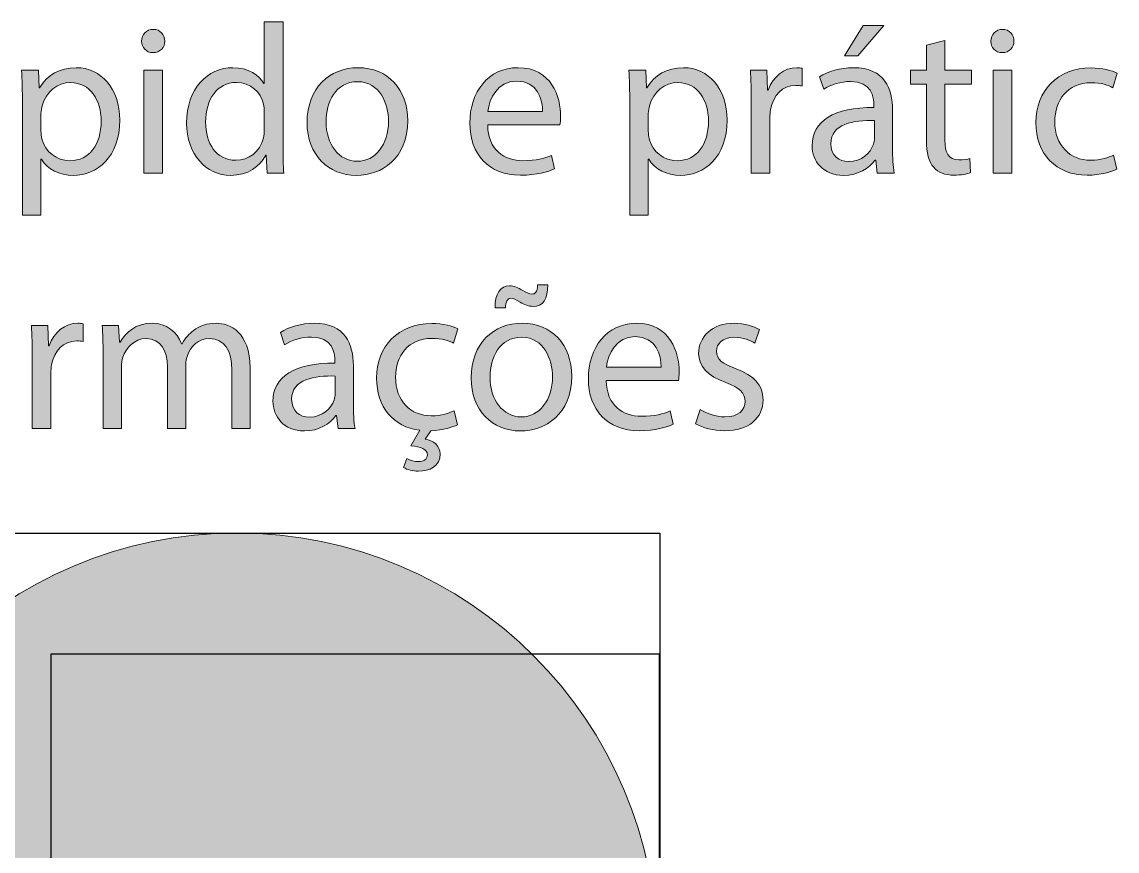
# Model space of a CAD drawing. Header units: inches. Extents: x -507 to 1392, y -754 to 68.
# Drawn here: x 1088.7 to 1140.2, y -79.3 to -40.3 of the extents above; entities that cross this region are included whole.
import ezdxf

# ---------------------------------------------------------------- set-up
doc = ezdxf.new("R2010")
doc.units = ezdxf.units.IN
doc.header["$MEASUREMENT"] = 0
doc.layers.add('back', color=7, linetype='Continuous')
picture_1 = doc.add_image_def('image35.png', size_in_pixel=(119, 138))
picture_2 = doc.add_image_def('image36.png', size_in_pixel=(165, 165))

# ---------------------------------------------------------------- blocks, each defined once
blk = doc.blocks.new('block 101')
at = {"layer": 'back', "true_color": 0x326699}
h = blk.add_hatch(color=165, dxfattribs=at)
h.dxf.hatch_style = 2
edge = h.paths.add_edge_path()
edge.add_spline(control_points=[(1118.547, -84.05), (1118.547, -73.154), (1109.714, -64.321), (1098.817, -64.321), (1087.921, -64.321), (1079.088, -73.154), (1079.088, -84.05), (1079.088, -94.946), (1087.921, -103.78), (1098.817, -103.78), (1109.714, -103.78), (1118.547, -94.946), (1118.547, -84.05)], knot_values=[0, 0, 0, 0, 1, 1, 1, 2, 2, 2, 3, 3, 3, 4, 4, 4, 4], degree=3, periodic=1)
at = {"layer": 'back', "lineweight": 0}
blk.add_open_spline([(1118.547, -84.05), (1118.547, -73.154), (1109.714, -64.321), (1098.817, -64.321), (1087.921, -64.321), (1079.088, -73.154), (1079.088, -84.05), (1079.088, -94.946), (1087.921, -103.78), (1098.817, -103.78), (1109.714, -103.78), (1118.547, -94.946), (1118.547, -84.05)], degree=3, knots=[0, 0, 0, 0, 1, 1, 1, 2, 2, 2, 3, 3, 3, 4, 4, 4, 4], dxfattribs=at)
blk = doc.blocks.new('block 100')
at = {"layer": 'back'}
blk.add_blockref('block 101', (0, 0), dxfattribs=at)
blk = doc.blocks.new('block 102')
at = {"layer": 'back'}
image = blk.add_image(picture_2, insert=(1079.088, -103.921), size_in_units=(39.6, 39.6), dxfattribs=at)
blk = doc.blocks.new('block 99')
at = {"layer": 'back'}
for name in ['block 100', 'block 102']:
    blk.add_blockref(name, (0, 0), dxfattribs=at)
image = blk.add_image(picture_1, insert=(1090.093, -103.117), size_in_units=(28.56, 33.12), dxfattribs=at)
blk = doc.blocks.new('block 98')
at = {"layer": 'back'}
blk.add_blockref('block 99', (0, 0), dxfattribs=at)
blk = doc.blocks.new('block 161')
at = {"layer": 'back', "true_color": 0x231f20}
h = blk.add_hatch(color=250, dxfattribs=at)
h.dxf.hatch_style = 2
edge = h.paths.add_edge_path()
edge.add_spline(control_points=[(1100.979, -40.321), (1100.979, -40.321), (1100.979, -46.167), (1100.979, -46.167), (1100.979, -46.598), (1100.988, -47.087), (1101.02, -47.417), (1101.02, -47.417), (1100.23, -47.417), (1100.23, -47.417), (1100.23, -47.417), (1100.189, -46.578), (1100.189, -46.578), (1100.189, -46.578), (1100.17, -46.578), (1100.17, -46.578), (1099.9, -47.117), (1099.311, -47.527), (1098.52, -47.527), (1097.352, -47.527), (1096.451, -46.538), (1096.451, -45.068), (1096.441, -43.459), (1097.441, -42.47), (1098.621, -42.47), (1099.359, -42.47), (1099.859, -42.819), (1100.08, -43.209), (1100.08, -43.209), (1100.1, -43.209), (1100.1, -43.209), (1100.1, -43.209), (1100.1, -40.321), (1100.1, -40.321), (1100.1, -40.321), (1100.979, -40.321), (1100.979, -40.321)], knot_values=[0, 0, 0, 0, 1, 1, 1, 2, 2, 2, 3, 3, 3, 4, 4, 4, 5, 5, 5, 6, 6, 6, 7, 7, 7, 8, 8, 8, 9, 9, 9, 10, 10, 10, 11, 11, 11, 12, 12, 12, 12], degree=3, periodic=1)
edge = h.paths.add_edge_path()
edge.add_spline(control_points=[(1100.1, -44.548), (1100.1, -44.438), (1100.09, -44.289), (1100.061, -44.179), (1099.93, -43.619), (1099.449, -43.159), (1098.791, -43.159), (1097.881, -43.159), (1097.342, -43.959), (1097.342, -45.028), (1097.342, -46.008), (1097.82, -46.817), (1098.77, -46.817), (1099.359, -46.817), (1099.9, -46.428), (1100.061, -45.768), (1100.09, -45.648), (1100.1, -45.528), (1100.1, -45.388), (1100.1, -45.388), (1100.1, -44.548), (1100.1, -44.548)], knot_values=[0, 0, 0, 0, 1, 1, 1, 2, 2, 2, 3, 3, 3, 4, 4, 4, 5, 5, 5, 6, 6, 6, 7, 7, 7, 7], degree=3, periodic=1)
h = blk.add_hatch(color=250, dxfattribs=at)
h.dxf.hatch_style = 2
edge = h.paths.add_edge_path()
edge.add_spline(control_points=[(1128.896, -47.417), (1128.896, -47.417), (1128.826, -46.807), (1128.826, -46.807), (1128.826, -46.807), (1128.797, -46.807), (1128.797, -46.807), (1128.525, -47.187), (1128.006, -47.527), (1127.316, -47.527), (1126.338, -47.527), (1125.838, -46.837), (1125.838, -46.138), (1125.838, -44.968), (1126.877, -44.329), (1128.746, -44.339), (1128.746, -44.339), (1128.746, -44.239), (1128.746, -44.239), (1128.746, -43.839), (1128.637, -43.119), (1127.646, -43.119), (1127.197, -43.119), (1126.727, -43.259), (1126.387, -43.479), (1126.387, -43.479), (1126.188, -42.899), (1126.188, -42.899), (1126.588, -42.64), (1127.166, -42.47), (1127.777, -42.47), (1129.256, -42.47), (1129.615, -43.479), (1129.615, -44.449), (1129.615, -44.449), (1129.615, -46.258), (1129.615, -46.258), (1129.615, -46.677), (1129.635, -47.087), (1129.695, -47.417), (1129.695, -47.417), (1128.896, -47.417), (1128.896, -47.417)], knot_values=[0, 0, 0, 0, 1, 1, 1, 2, 2, 2, 3, 3, 3, 4, 4, 4, 5, 5, 5, 6, 6, 6, 7, 7, 7, 8, 8, 8, 9, 9, 9, 10, 10, 10, 11, 11, 11, 12, 12, 12, 13, 13, 13, 14, 14, 14, 14], degree=3, periodic=1)
edge = h.paths.add_edge_path()
edge.add_spline(control_points=[(1128.766, -44.948), (1127.807, -44.928), (1126.717, -45.098), (1126.717, -46.038), (1126.717, -46.607), (1127.098, -46.877), (1127.547, -46.877), (1128.176, -46.877), (1128.576, -46.478), (1128.717, -46.068), (1128.746, -45.978), (1128.766, -45.878), (1128.766, -45.788), (1128.766, -45.788), (1128.766, -44.948), (1128.766, -44.948)], knot_values=[0, 0, 0, 0, 1, 1, 1, 2, 2, 2, 3, 3, 3, 4, 4, 4, 5, 5, 5, 5], degree=3, periodic=1)
h.paths.add_polyline_path([(1129.205, -40.491), (1127.986, -41.92), (1127.357, -41.92), (1128.236, -40.491)])
h = blk.add_hatch(color=250, dxfattribs=at)
h.dxf.hatch_style = 2
edge = h.paths.add_edge_path()
edge.add_spline(control_points=[(1095.424, -41.22), (1095.434, -41.52), (1095.213, -41.76), (1094.863, -41.76), (1094.555, -41.76), (1094.334, -41.52), (1094.334, -41.22), (1094.334, -40.911), (1094.564, -40.671), (1094.883, -40.671), (1095.213, -40.671), (1095.424, -40.911), (1095.424, -41.22)], knot_values=[0, 0, 0, 0, 1, 1, 1, 2, 2, 2, 3, 3, 3, 4, 4, 4, 4], degree=3, periodic=1)
h.paths.add_polyline_path([(1094.443, -47.417), (1094.443, -42.58), (1095.324, -42.58), (1095.324, -47.417)])
h = blk.add_hatch(color=250, dxfattribs=at)
h.dxf.hatch_style = 2
edge = h.paths.add_edge_path()
edge.add_spline(control_points=[(1135.322, -41.22), (1135.332, -41.52), (1135.113, -41.76), (1134.764, -41.76), (1134.453, -41.76), (1134.234, -41.52), (1134.234, -41.22), (1134.234, -40.911), (1134.463, -40.671), (1134.783, -40.671), (1135.113, -40.671), (1135.322, -40.911), (1135.322, -41.22)], knot_values=[0, 0, 0, 0, 1, 1, 1, 2, 2, 2, 3, 3, 3, 4, 4, 4, 4], degree=3, periodic=1)
h.paths.add_polyline_path([(1134.344, -47.417), (1134.344, -42.58), (1135.223, -42.58), (1135.223, -47.417)])
h = blk.add_hatch(color=250, dxfattribs=at)
h.dxf.hatch_style = 2
edge = h.paths.add_edge_path()
edge.add_spline(control_points=[(1132.074, -41.19), (1132.074, -41.19), (1132.074, -42.58), (1132.074, -42.58), (1132.074, -42.58), (1133.334, -42.58), (1133.334, -42.58), (1133.334, -42.58), (1133.334, -43.25), (1133.334, -43.25), (1133.334, -43.25), (1132.074, -43.25), (1132.074, -43.25), (1132.074, -43.25), (1132.074, -45.858), (1132.074, -45.858), (1132.074, -46.458), (1132.244, -46.797), (1132.734, -46.797), (1132.965, -46.797), (1133.135, -46.768), (1133.244, -46.737), (1133.244, -46.737), (1133.283, -47.397), (1133.283, -47.397), (1133.113, -47.467), (1132.844, -47.517), (1132.504, -47.517), (1132.094, -47.517), (1131.766, -47.387), (1131.555, -47.147), (1131.305, -46.887), (1131.215, -46.458), (1131.215, -45.888), (1131.215, -45.888), (1131.215, -43.25), (1131.215, -43.25), (1131.215, -43.25), (1130.465, -43.25), (1130.465, -43.25), (1130.465, -43.25), (1130.465, -42.58), (1130.465, -42.58), (1130.465, -42.58), (1131.215, -42.58), (1131.215, -42.58), (1131.215, -42.58), (1131.215, -41.42), (1131.215, -41.42), (1131.215, -41.42), (1132.074, -41.19), (1132.074, -41.19)], knot_values=[0, 0, 0, 0, 1, 1, 1, 2, 2, 2, 3, 3, 3, 4, 4, 4, 5, 5, 5, 6, 6, 6, 7, 7, 7, 8, 8, 8, 9, 9, 9, 10, 10, 10, 11, 11, 11, 12, 12, 12, 13, 13, 13, 14, 14, 14, 15, 15, 15, 16, 16, 16, 17, 17, 17, 17], degree=3, periodic=1)
h = blk.add_hatch(color=250, dxfattribs=at)
h.dxf.hatch_style = 2
edge = h.paths.add_edge_path()
edge.add_spline(control_points=[(1088.736, -44.159), (1088.736, -43.539), (1088.717, -43.04), (1088.695, -42.58), (1088.695, -42.58), (1089.486, -42.58), (1089.486, -42.58), (1089.486, -42.58), (1089.525, -43.409), (1089.525, -43.409), (1089.525, -43.409), (1089.545, -43.409), (1089.545, -43.409), (1089.906, -42.819), (1090.475, -42.47), (1091.264, -42.47), (1092.434, -42.47), (1093.312, -43.459), (1093.312, -44.928), (1093.312, -46.667), (1092.254, -47.527), (1091.115, -47.527), (1090.475, -47.527), (1089.916, -47.247), (1089.625, -46.768), (1089.625, -46.768), (1089.605, -46.768), (1089.605, -46.768), (1089.605, -46.768), (1089.605, -49.396), (1089.605, -49.396), (1089.605, -49.396), (1088.736, -49.396), (1088.736, -49.396), (1088.736, -49.396), (1088.736, -44.159), (1088.736, -44.159)], knot_values=[0, 0, 0, 0, 1, 1, 1, 2, 2, 2, 3, 3, 3, 4, 4, 4, 5, 5, 5, 6, 6, 6, 7, 7, 7, 8, 8, 8, 9, 9, 9, 10, 10, 10, 11, 11, 11, 12, 12, 12, 12], degree=3, periodic=1)
edge = h.paths.add_edge_path()
edge.add_spline(control_points=[(1089.605, -45.448), (1089.605, -45.578), (1089.625, -45.698), (1089.645, -45.808), (1089.805, -46.417), (1090.336, -46.837), (1090.965, -46.837), (1091.895, -46.837), (1092.434, -46.078), (1092.434, -44.968), (1092.434, -43.999), (1091.924, -43.169), (1090.994, -43.169), (1090.395, -43.169), (1089.836, -43.599), (1089.666, -44.259), (1089.635, -44.369), (1089.605, -44.499), (1089.605, -44.619), (1089.605, -44.619), (1089.605, -45.448), (1089.605, -45.448)], knot_values=[0, 0, 0, 0, 1, 1, 1, 2, 2, 2, 3, 3, 3, 4, 4, 4, 5, 5, 5, 6, 6, 6, 7, 7, 7, 7], degree=3, periodic=1)
h = blk.add_hatch(color=250, dxfattribs=at)
h.dxf.hatch_style = 2
edge = h.paths.add_edge_path()
edge.add_spline(control_points=[(1106.838, -44.958), (1106.838, -46.748), (1105.598, -47.527), (1104.428, -47.527), (1103.119, -47.527), (1102.109, -46.567), (1102.109, -45.038), (1102.109, -43.419), (1103.17, -42.47), (1104.508, -42.47), (1105.898, -42.47), (1106.838, -43.479), (1106.838, -44.958)], knot_values=[0, 0, 0, 0, 1, 1, 1, 2, 2, 2, 3, 3, 3, 4, 4, 4, 4], degree=3, periodic=1)
edge = h.paths.add_edge_path()
edge.add_spline(control_points=[(1103, -45.008), (1103, -46.068), (1103.609, -46.867), (1104.469, -46.867), (1105.309, -46.867), (1105.938, -46.078), (1105.938, -44.988), (1105.938, -44.169), (1105.527, -43.129), (1104.488, -43.129), (1103.449, -43.129), (1103, -44.089), (1103, -45.008)], knot_values=[0, 0, 0, 0, 1, 1, 1, 2, 2, 2, 3, 3, 3, 4, 4, 4, 4], degree=3, periodic=1)
h = blk.add_hatch(color=250, dxfattribs=at)
h.dxf.hatch_style = 2
edge = h.paths.add_edge_path()
edge.add_spline(control_points=[(1110.596, -45.158), (1110.615, -46.348), (1111.375, -46.837), (1112.254, -46.837), (1112.883, -46.837), (1113.264, -46.728), (1113.594, -46.587), (1113.594, -46.587), (1113.742, -47.217), (1113.742, -47.217), (1113.434, -47.357), (1112.904, -47.517), (1112.135, -47.517), (1110.645, -47.517), (1109.756, -46.538), (1109.756, -45.078), (1109.756, -43.619), (1110.615, -42.47), (1112.023, -42.47), (1113.604, -42.47), (1114.023, -43.859), (1114.023, -44.749), (1114.023, -44.928), (1114.004, -45.068), (1113.992, -45.158), (1113.992, -45.158), (1110.596, -45.158), (1110.596, -45.158)], knot_values=[0, 0, 0, 0, 1, 1, 1, 2, 2, 2, 3, 3, 3, 4, 4, 4, 5, 5, 5, 6, 6, 6, 7, 7, 7, 8, 8, 8, 9, 9, 9, 9], degree=3, periodic=1)
edge = h.paths.add_edge_path()
edge.add_spline(control_points=[(1113.174, -44.529), (1113.184, -43.969), (1112.943, -43.1), (1111.953, -43.1), (1111.064, -43.1), (1110.674, -43.919), (1110.605, -44.529), (1110.605, -44.529), (1113.174, -44.529), (1113.174, -44.529)], knot_values=[0, 0, 0, 0, 1, 1, 1, 2, 2, 2, 3, 3, 3, 3], degree=3, periodic=1)
h = blk.add_hatch(color=250, dxfattribs=at)
h.dxf.hatch_style = 2
edge = h.paths.add_edge_path()
edge.add_spline(control_points=[(1117.271, -44.159), (1117.271, -43.539), (1117.252, -43.04), (1117.23, -42.58), (1117.23, -42.58), (1118.021, -42.58), (1118.021, -42.58), (1118.021, -42.58), (1118.061, -43.409), (1118.061, -43.409), (1118.061, -43.409), (1118.08, -43.409), (1118.08, -43.409), (1118.441, -42.819), (1119.01, -42.47), (1119.799, -42.47), (1120.969, -42.47), (1121.848, -43.459), (1121.848, -44.928), (1121.848, -46.667), (1120.789, -47.527), (1119.65, -47.527), (1119.01, -47.527), (1118.451, -47.247), (1118.16, -46.768), (1118.16, -46.768), (1118.141, -46.768), (1118.141, -46.768), (1118.141, -46.768), (1118.141, -49.396), (1118.141, -49.396), (1118.141, -49.396), (1117.271, -49.396), (1117.271, -49.396), (1117.271, -49.396), (1117.271, -44.159), (1117.271, -44.159)], knot_values=[0, 0, 0, 0, 1, 1, 1, 2, 2, 2, 3, 3, 3, 4, 4, 4, 5, 5, 5, 6, 6, 6, 7, 7, 7, 8, 8, 8, 9, 9, 9, 10, 10, 10, 11, 11, 11, 12, 12, 12, 12], degree=3, periodic=1)
edge = h.paths.add_edge_path()
edge.add_spline(control_points=[(1118.141, -45.448), (1118.141, -45.578), (1118.16, -45.698), (1118.18, -45.808), (1118.34, -46.417), (1118.871, -46.837), (1119.5, -46.837), (1120.43, -46.837), (1120.969, -46.078), (1120.969, -44.968), (1120.969, -43.999), (1120.459, -43.169), (1119.529, -43.169), (1118.93, -43.169), (1118.371, -43.599), (1118.201, -44.259), (1118.17, -44.369), (1118.141, -44.499), (1118.141, -44.619), (1118.141, -44.619), (1118.141, -45.448), (1118.141, -45.448)], knot_values=[0, 0, 0, 0, 1, 1, 1, 2, 2, 2, 3, 3, 3, 4, 4, 4, 5, 5, 5, 6, 6, 6, 7, 7, 7, 7], degree=3, periodic=1)
h = blk.add_hatch(color=250, dxfattribs=at)
h.dxf.hatch_style = 2
edge = h.paths.add_edge_path()
edge.add_spline(control_points=[(1122.979, -44.089), (1122.979, -43.519), (1122.969, -43.029), (1122.939, -42.58), (1122.939, -42.58), (1123.709, -42.58), (1123.709, -42.58), (1123.709, -42.58), (1123.738, -43.529), (1123.738, -43.529), (1123.738, -43.529), (1123.779, -43.529), (1123.779, -43.529), (1123.998, -42.879), (1124.527, -42.47), (1125.117, -42.47), (1125.219, -42.47), (1125.287, -42.479), (1125.367, -42.5), (1125.367, -42.5), (1125.367, -43.329), (1125.367, -43.329), (1125.277, -43.309), (1125.188, -43.299), (1125.068, -43.299), (1124.449, -43.299), (1124.008, -43.769), (1123.889, -44.429), (1123.869, -44.548), (1123.85, -44.688), (1123.85, -44.838), (1123.85, -44.838), (1123.85, -47.417), (1123.85, -47.417), (1123.85, -47.417), (1122.979, -47.417), (1122.979, -47.417), (1122.979, -47.417), (1122.979, -44.089), (1122.979, -44.089)], knot_values=[0, 0, 0, 0, 1, 1, 1, 2, 2, 2, 3, 3, 3, 4, 4, 4, 5, 5, 5, 6, 6, 6, 7, 7, 7, 8, 8, 8, 9, 9, 9, 10, 10, 10, 11, 11, 11, 12, 12, 12, 13, 13, 13, 13], degree=3, periodic=1)
h = blk.add_hatch(color=250, dxfattribs=at)
h.dxf.hatch_style = 2
edge = h.paths.add_edge_path()
edge.add_spline(control_points=[(1140.148, -47.237), (1139.92, -47.357), (1139.41, -47.517), (1138.76, -47.517), (1137.301, -47.517), (1136.352, -46.527), (1136.352, -45.048), (1136.352, -43.559), (1137.371, -42.479), (1138.949, -42.479), (1139.469, -42.479), (1139.93, -42.61), (1140.168, -42.729), (1140.168, -42.729), (1139.969, -43.409), (1139.969, -43.409), (1139.76, -43.289), (1139.43, -43.179), (1138.949, -43.179), (1137.84, -43.179), (1137.24, -43.999), (1137.24, -45.008), (1137.24, -46.128), (1137.961, -46.817), (1138.92, -46.817), (1139.42, -46.817), (1139.75, -46.688), (1139.998, -46.578), (1139.998, -46.578), (1140.148, -47.237), (1140.148, -47.237)], knot_values=[0, 0, 0, 0, 1, 1, 1, 2, 2, 2, 3, 3, 3, 4, 4, 4, 5, 5, 5, 6, 6, 6, 7, 7, 7, 8, 8, 8, 9, 9, 9, 10, 10, 10, 10], degree=3, periodic=1)
h = blk.add_hatch(color=250, dxfattribs=at)
h.dxf.hatch_style = 2
edge = h.paths.add_edge_path()
edge.add_spline(control_points=[(1114.543, -56.958), (1114.543, -58.748), (1113.305, -59.527), (1112.135, -59.527), (1110.826, -59.527), (1109.816, -58.567), (1109.816, -57.038), (1109.816, -55.419), (1110.875, -54.47), (1112.215, -54.47), (1113.604, -54.47), (1114.543, -55.479), (1114.543, -56.958)], knot_values=[0, 0, 0, 0, 1, 1, 1, 2, 2, 2, 3, 3, 3, 4, 4, 4, 4], degree=3, periodic=1)
edge = h.paths.add_edge_path()
edge.add_spline(control_points=[(1110.705, -57.008), (1110.705, -58.068), (1111.314, -58.867), (1112.174, -58.867), (1113.014, -58.867), (1113.645, -58.078), (1113.645, -56.988), (1113.645, -56.169), (1113.234, -55.129), (1112.195, -55.129), (1111.154, -55.129), (1110.705, -56.089), (1110.705, -57.008)], knot_values=[0, 0, 0, 0, 1, 1, 1, 2, 2, 2, 3, 3, 3, 4, 4, 4, 4], degree=3, periodic=1)
edge = h.paths.add_edge_path()
edge.add_spline(control_points=[(1110.945, -53.75), (1110.926, -53.101), (1111.195, -52.71), (1111.625, -52.71), (1111.844, -52.71), (1112.014, -52.801), (1112.244, -52.931), (1112.404, -53.021), (1112.545, -53.101), (1112.664, -53.101), (1112.824, -53.101), (1112.924, -53.011), (1112.943, -52.671), (1112.943, -52.671), (1113.414, -52.671), (1113.414, -52.671), (1113.424, -53.34), (1113.193, -53.68), (1112.725, -53.68), (1112.514, -53.68), (1112.324, -53.59), (1112.115, -53.48), (1111.914, -53.36), (1111.805, -53.3), (1111.686, -53.3), (1111.525, -53.3), (1111.445, -53.47), (1111.426, -53.75), (1111.426, -53.75), (1110.945, -53.75), (1110.945, -53.75)], knot_values=[0, 0, 0, 0, 1, 1, 1, 2, 2, 2, 3, 3, 3, 4, 4, 4, 5, 5, 5, 6, 6, 6, 7, 7, 7, 8, 8, 8, 9, 9, 9, 10, 10, 10, 10], degree=3, periodic=1)
h = blk.add_hatch(color=250, dxfattribs=at)
h.dxf.hatch_style = 2
edge = h.paths.add_edge_path()
edge.add_spline(control_points=[(1089.195, -56.089), (1089.195, -55.519), (1089.186, -55.029), (1089.156, -54.58), (1089.156, -54.58), (1089.926, -54.58), (1089.926, -54.58), (1089.926, -54.58), (1089.955, -55.529), (1089.955, -55.529), (1089.955, -55.529), (1089.996, -55.529), (1089.996, -55.529), (1090.215, -54.879), (1090.744, -54.47), (1091.334, -54.47), (1091.436, -54.47), (1091.504, -54.479), (1091.584, -54.5), (1091.584, -54.5), (1091.584, -55.329), (1091.584, -55.329), (1091.494, -55.309), (1091.404, -55.299), (1091.285, -55.299), (1090.666, -55.299), (1090.225, -55.769), (1090.105, -56.429), (1090.086, -56.548), (1090.066, -56.688), (1090.066, -56.838), (1090.066, -56.838), (1090.066, -59.417), (1090.066, -59.417), (1090.066, -59.417), (1089.195, -59.417), (1089.195, -59.417), (1089.195, -59.417), (1089.195, -56.089), (1089.195, -56.089)], knot_values=[0, 0, 0, 0, 1, 1, 1, 2, 2, 2, 3, 3, 3, 4, 4, 4, 5, 5, 5, 6, 6, 6, 7, 7, 7, 8, 8, 8, 9, 9, 9, 10, 10, 10, 11, 11, 11, 12, 12, 12, 13, 13, 13, 13], degree=3, periodic=1)
h = blk.add_hatch(color=250, dxfattribs=at)
h.dxf.hatch_style = 2
edge = h.paths.add_edge_path()
edge.add_spline(control_points=[(1092.525, -55.889), (1092.525, -55.389), (1092.516, -54.979), (1092.486, -54.58), (1092.486, -54.58), (1093.256, -54.58), (1093.256, -54.58), (1093.256, -54.58), (1093.295, -55.359), (1093.295, -55.359), (1093.295, -55.359), (1093.326, -55.359), (1093.326, -55.359), (1093.596, -54.899), (1094.045, -54.47), (1094.844, -54.47), (1095.504, -54.47), (1096.004, -54.87), (1096.215, -55.439), (1096.215, -55.439), (1096.234, -55.439), (1096.234, -55.439), (1096.385, -55.169), (1096.574, -54.959), (1096.773, -54.81), (1097.064, -54.59), (1097.383, -54.47), (1097.844, -54.47), (1098.482, -54.47), (1099.432, -54.89), (1099.432, -56.568), (1099.432, -56.568), (1099.432, -59.417), (1099.432, -59.417), (1099.432, -59.417), (1098.572, -59.417), (1098.572, -59.417), (1098.572, -59.417), (1098.572, -56.679), (1098.572, -56.679), (1098.572, -55.749), (1098.232, -55.189), (1097.523, -55.189), (1097.023, -55.189), (1096.633, -55.559), (1096.484, -55.989), (1096.443, -56.109), (1096.414, -56.269), (1096.414, -56.429), (1096.414, -56.429), (1096.414, -59.417), (1096.414, -59.417), (1096.414, -59.417), (1095.555, -59.417), (1095.555, -59.417), (1095.555, -59.417), (1095.555, -56.519), (1095.555, -56.519), (1095.555, -55.749), (1095.215, -55.189), (1094.545, -55.189), (1093.996, -55.189), (1093.596, -55.629), (1093.455, -56.069), (1093.406, -56.199), (1093.385, -56.349), (1093.385, -56.499), (1093.385, -56.499), (1093.385, -59.417), (1093.385, -59.417), (1093.385, -59.417), (1092.525, -59.417), (1092.525, -59.417), (1092.525, -59.417), (1092.525, -55.889), (1092.525, -55.889)], knot_values=[0, 0, 0, 0, 1, 1, 1, 2, 2, 2, 3, 3, 3, 4, 4, 4, 5, 5, 5, 6, 6, 6, 7, 7, 7, 8, 8, 8, 9, 9, 9, 10, 10, 10, 11, 11, 11, 12, 12, 12, 13, 13, 13, 14, 14, 14, 15, 15, 15, 16, 16, 16, 17, 17, 17, 18, 18, 18, 19, 19, 19, 20, 20, 20, 21, 21, 21, 22, 22, 22, 23, 23, 23, 24, 24, 24, 25, 25, 25, 25], degree=3, periodic=1)
h = blk.add_hatch(color=250, dxfattribs=at)
h.dxf.hatch_style = 2
edge = h.paths.add_edge_path()
edge.add_spline(control_points=[(1103.564, -59.417), (1103.564, -59.417), (1103.494, -58.807), (1103.494, -58.807), (1103.494, -58.807), (1103.465, -58.807), (1103.465, -58.807), (1103.193, -59.187), (1102.674, -59.527), (1101.984, -59.527), (1101.006, -59.527), (1100.506, -58.837), (1100.506, -58.138), (1100.506, -56.968), (1101.545, -56.329), (1103.414, -56.339), (1103.414, -56.339), (1103.414, -56.239), (1103.414, -56.239), (1103.414, -55.839), (1103.305, -55.119), (1102.314, -55.119), (1101.865, -55.119), (1101.395, -55.259), (1101.055, -55.479), (1101.055, -55.479), (1100.855, -54.899), (1100.855, -54.899), (1101.256, -54.64), (1101.834, -54.47), (1102.445, -54.47), (1103.924, -54.47), (1104.283, -55.479), (1104.283, -56.449), (1104.283, -56.449), (1104.283, -58.258), (1104.283, -58.258), (1104.283, -58.677), (1104.303, -59.087), (1104.363, -59.417), (1104.363, -59.417), (1103.564, -59.417), (1103.564, -59.417)], knot_values=[0, 0, 0, 0, 1, 1, 1, 2, 2, 2, 3, 3, 3, 4, 4, 4, 5, 5, 5, 6, 6, 6, 7, 7, 7, 8, 8, 8, 9, 9, 9, 10, 10, 10, 11, 11, 11, 12, 12, 12, 13, 13, 13, 14, 14, 14, 14], degree=3, periodic=1)
edge = h.paths.add_edge_path()
edge.add_spline(control_points=[(1103.434, -56.948), (1102.475, -56.928), (1101.385, -57.098), (1101.385, -58.038), (1101.385, -58.607), (1101.766, -58.877), (1102.215, -58.877), (1102.844, -58.877), (1103.244, -58.478), (1103.385, -58.068), (1103.414, -57.978), (1103.434, -57.878), (1103.434, -57.788), (1103.434, -57.788), (1103.434, -56.948), (1103.434, -56.948)], knot_values=[0, 0, 0, 0, 1, 1, 1, 2, 2, 2, 3, 3, 3, 4, 4, 4, 5, 5, 5, 5], degree=3, periodic=1)
h = blk.add_hatch(color=250, dxfattribs=at)
h.dxf.hatch_style = 2
edge = h.paths.add_edge_path()
edge.add_spline(control_points=[(1109.174, -59.237), (1108.963, -59.347), (1108.504, -59.497), (1107.924, -59.517), (1107.924, -59.517), (1107.664, -59.917), (1107.664, -59.917), (1108.033, -59.967), (1108.363, -60.227), (1108.363, -60.606), (1108.363, -61.196), (1107.875, -61.416), (1107.324, -61.416), (1107.074, -61.416), (1106.814, -61.346), (1106.645, -61.246), (1106.645, -61.246), (1106.795, -60.816), (1106.795, -60.816), (1106.955, -60.916), (1107.154, -60.966), (1107.334, -60.966), (1107.555, -60.966), (1107.764, -60.886), (1107.764, -60.646), (1107.754, -60.386), (1107.455, -60.267), (1106.984, -60.227), (1106.984, -60.227), (1107.404, -59.497), (1107.404, -59.497), (1106.164, -59.337), (1105.375, -58.397), (1105.375, -57.048), (1105.375, -55.559), (1106.395, -54.479), (1107.975, -54.479), (1108.494, -54.479), (1108.953, -54.61), (1109.193, -54.729), (1109.193, -54.729), (1108.994, -55.409), (1108.994, -55.409), (1108.783, -55.289), (1108.453, -55.179), (1107.975, -55.179), (1106.865, -55.179), (1106.266, -55.999), (1106.266, -57.008), (1106.266, -58.128), (1106.984, -58.817), (1107.943, -58.817), (1108.443, -58.817), (1108.773, -58.688), (1109.023, -58.578), (1109.023, -58.578), (1109.174, -59.237), (1109.174, -59.237)], knot_values=[0, 0, 0, 0, 1, 1, 1, 2, 2, 2, 3, 3, 3, 4, 4, 4, 5, 5, 5, 6, 6, 6, 7, 7, 7, 8, 8, 8, 9, 9, 9, 10, 10, 10, 11, 11, 11, 12, 12, 12, 13, 13, 13, 14, 14, 14, 15, 15, 15, 16, 16, 16, 17, 17, 17, 18, 18, 18, 19, 19, 19, 19], degree=3, periodic=1)
h = blk.add_hatch(color=250, dxfattribs=at)
h.dxf.hatch_style = 2
edge = h.paths.add_edge_path()
edge.add_spline(control_points=[(1116.166, -57.158), (1116.186, -58.348), (1116.945, -58.837), (1117.824, -58.837), (1118.453, -58.837), (1118.834, -58.728), (1119.164, -58.587), (1119.164, -58.587), (1119.312, -59.217), (1119.312, -59.217), (1119.004, -59.357), (1118.475, -59.517), (1117.705, -59.517), (1116.215, -59.517), (1115.326, -58.538), (1115.326, -57.078), (1115.326, -55.619), (1116.186, -54.47), (1117.594, -54.47), (1119.174, -54.47), (1119.594, -55.859), (1119.594, -56.749), (1119.594, -56.928), (1119.574, -57.068), (1119.562, -57.158), (1119.562, -57.158), (1116.166, -57.158), (1116.166, -57.158)], knot_values=[0, 0, 0, 0, 1, 1, 1, 2, 2, 2, 3, 3, 3, 4, 4, 4, 5, 5, 5, 6, 6, 6, 7, 7, 7, 8, 8, 8, 9, 9, 9, 9], degree=3, periodic=1)
edge = h.paths.add_edge_path()
edge.add_spline(control_points=[(1118.744, -56.529), (1118.754, -55.969), (1118.514, -55.1), (1117.523, -55.1), (1116.635, -55.1), (1116.244, -55.919), (1116.176, -56.529), (1116.176, -56.529), (1118.744, -56.529), (1118.744, -56.529)], knot_values=[0, 0, 0, 0, 1, 1, 1, 2, 2, 2, 3, 3, 3, 3], degree=3, periodic=1)
h = blk.add_hatch(color=250, dxfattribs=at)
h.dxf.hatch_style = 2
edge = h.paths.add_edge_path()
edge.add_spline(control_points=[(1120.586, -58.518), (1120.846, -58.688), (1121.305, -58.867), (1121.744, -58.867), (1122.385, -58.867), (1122.686, -58.547), (1122.686, -58.147), (1122.686, -57.728), (1122.436, -57.498), (1121.785, -57.258), (1120.916, -56.948), (1120.506, -56.469), (1120.506, -55.889), (1120.506, -55.109), (1121.135, -54.47), (1122.176, -54.47), (1122.664, -54.47), (1123.094, -54.61), (1123.363, -54.77), (1123.363, -54.77), (1123.145, -55.409), (1123.145, -55.409), (1122.955, -55.289), (1122.605, -55.129), (1122.154, -55.129), (1121.635, -55.129), (1121.346, -55.429), (1121.346, -55.789), (1121.346, -56.189), (1121.635, -56.369), (1122.266, -56.608), (1123.104, -56.928), (1123.533, -57.348), (1123.533, -58.068), (1123.533, -58.917), (1122.875, -59.517), (1121.725, -59.517), (1121.195, -59.517), (1120.705, -59.387), (1120.365, -59.187), (1120.365, -59.187), (1120.586, -58.518), (1120.586, -58.518)], knot_values=[0, 0, 0, 0, 1, 1, 1, 2, 2, 2, 3, 3, 3, 4, 4, 4, 5, 5, 5, 6, 6, 6, 7, 7, 7, 8, 8, 8, 9, 9, 9, 10, 10, 10, 11, 11, 11, 12, 12, 12, 13, 13, 13, 14, 14, 14, 14], degree=3, periodic=1)
at = {"layer": 'back', "lineweight": 0}
for points in [[(1129.205, -40.491), (1127.986, -41.92), (1127.357, -41.92), (1128.236, -40.491), (1129.205, -40.491)], [(1094.443, -47.417), (1094.443, -42.58), (1095.324, -42.58), (1095.324, -47.417), (1094.443, -47.417)], [(1134.344, -47.417), (1134.344, -42.58), (1135.223, -42.58), (1135.223, -47.417), (1134.344, -47.417)]]:
    blk.add_lwpolyline(points, dxfattribs=at)
for points, knots in [([(1100.979, -40.321), (1100.979, -40.321), (1100.979, -46.167), (1100.979, -46.167), (1100.979, -46.598), (1100.988, -47.087), (1101.02, -47.417), (1101.02, -47.417), (1100.23, -47.417), (1100.23, -47.417), (1100.23, -47.417), (1100.189, -46.578), (1100.189, -46.578), (1100.189, -46.578), (1100.17, -46.578), (1100.17, -46.578), (1099.9, -47.117), (1099.311, -47.527), (1098.52, -47.527), (1097.352, -47.527), (1096.451, -46.538), (1096.451, -45.068), (1096.441, -43.459), (1097.441, -42.47), (1098.621, -42.47), (1099.359, -42.47), (1099.859, -42.819), (1100.08, -43.209), (1100.08, -43.209), (1100.1, -43.209), (1100.1, -43.209), (1100.1, -43.209), (1100.1, -40.321), (1100.1, -40.321), (1100.1, -40.321), (1100.979, -40.321), (1100.979, -40.321)], [0, 0, 0, 0, 1, 1, 1, 2, 2, 2, 3, 3, 3, 4, 4, 4, 5, 5, 5, 6, 6, 6, 7, 7, 7, 8, 8, 8, 9, 9, 9, 10, 10, 10, 11, 11, 11, 12, 12, 12, 12]), ([(1095.424, -41.22), (1095.434, -41.52), (1095.213, -41.76), (1094.863, -41.76), (1094.555, -41.76), (1094.334, -41.52), (1094.334, -41.22), (1094.334, -40.911), (1094.564, -40.671), (1094.883, -40.671), (1095.213, -40.671), (1095.424, -40.911), (1095.424, -41.22)], [0, 0, 0, 0, 1, 1, 1, 2, 2, 2, 3, 3, 3, 4, 4, 4, 4]), ([(1135.322, -41.22), (1135.332, -41.52), (1135.113, -41.76), (1134.764, -41.76), (1134.453, -41.76), (1134.234, -41.52), (1134.234, -41.22), (1134.234, -40.911), (1134.463, -40.671), (1134.783, -40.671), (1135.113, -40.671), (1135.322, -40.911), (1135.322, -41.22)], [0, 0, 0, 0, 1, 1, 1, 2, 2, 2, 3, 3, 3, 4, 4, 4, 4]), ([(1132.074, -41.19), (1132.074, -41.19), (1132.074, -42.58), (1132.074, -42.58), (1132.074, -42.58), (1133.334, -42.58), (1133.334, -42.58), (1133.334, -42.58), (1133.334, -43.25), (1133.334, -43.25), (1133.334, -43.25), (1132.074, -43.25), (1132.074, -43.25), (1132.074, -43.25), (1132.074, -45.858), (1132.074, -45.858), (1132.074, -46.458), (1132.244, -46.797), (1132.734, -46.797), (1132.965, -46.797), (1133.135, -46.768), (1133.244, -46.737), (1133.244, -46.737), (1133.283, -47.397), (1133.283, -47.397), (1133.113, -47.467), (1132.844, -47.517), (1132.504, -47.517), (1132.094, -47.517), (1131.766, -47.387), (1131.555, -47.147), (1131.305, -46.887), (1131.215, -46.458), (1131.215, -45.888), (1131.215, -45.888), (1131.215, -43.25), (1131.215, -43.25), (1131.215, -43.25), (1130.465, -43.25), (1130.465, -43.25), (1130.465, -43.25), (1130.465, -42.58), (1130.465, -42.58), (1130.465, -42.58), (1131.215, -42.58), (1131.215, -42.58), (1131.215, -42.58), (1131.215, -41.42), (1131.215, -41.42), (1131.215, -41.42), (1132.074, -41.19), (1132.074, -41.19)], [0, 0, 0, 0, 1, 1, 1, 2, 2, 2, 3, 3, 3, 4, 4, 4, 5, 5, 5, 6, 6, 6, 7, 7, 7, 8, 8, 8, 9, 9, 9, 10, 10, 10, 11, 11, 11, 12, 12, 12, 13, 13, 13, 14, 14, 14, 15, 15, 15, 16, 16, 16, 17, 17, 17, 17]), ([(1088.736, -44.159), (1088.736, -43.539), (1088.717, -43.04), (1088.695, -42.58), (1088.695, -42.58), (1089.486, -42.58), (1089.486, -42.58), (1089.486, -42.58), (1089.525, -43.409), (1089.525, -43.409), (1089.525, -43.409), (1089.545, -43.409), (1089.545, -43.409), (1089.906, -42.819), (1090.475, -42.47), (1091.264, -42.47), (1092.434, -42.47), (1093.312, -43.459), (1093.312, -44.928), (1093.312, -46.667), (1092.254, -47.527), (1091.115, -47.527), (1090.475, -47.527), (1089.916, -47.247), (1089.625, -46.768), (1089.625, -46.768), (1089.605, -46.768), (1089.605, -46.768), (1089.605, -46.768), (1089.605, -49.396), (1089.605, -49.396), (1089.605, -49.396), (1088.736, -49.396), (1088.736, -49.396), (1088.736, -49.396), (1088.736, -44.159), (1088.736, -44.159)], [0, 0, 0, 0, 1, 1, 1, 2, 2, 2, 3, 3, 3, 4, 4, 4, 5, 5, 5, 6, 6, 6, 7, 7, 7, 8, 8, 8, 9, 9, 9, 10, 10, 10, 11, 11, 11, 12, 12, 12, 12]), ([(1106.838, -44.958), (1106.838, -46.748), (1105.598, -47.527), (1104.428, -47.527), (1103.119, -47.527), (1102.109, -46.567), (1102.109, -45.038), (1102.109, -43.419), (1103.17, -42.47), (1104.508, -42.47), (1105.898, -42.47), (1106.838, -43.479), (1106.838, -44.958)], [0, 0, 0, 0, 1, 1, 1, 2, 2, 2, 3, 3, 3, 4, 4, 4, 4]), ([(1110.596, -45.158), (1110.615, -46.348), (1111.375, -46.837), (1112.254, -46.837), (1112.883, -46.837), (1113.264, -46.728), (1113.594, -46.587), (1113.594, -46.587), (1113.742, -47.217), (1113.742, -47.217), (1113.434, -47.357), (1112.904, -47.517), (1112.135, -47.517), (1110.645, -47.517), (1109.756, -46.538), (1109.756, -45.078), (1109.756, -43.619), (1110.615, -42.47), (1112.023, -42.47), (1113.604, -42.47), (1114.023, -43.859), (1114.023, -44.749), (1114.023, -44.928), (1114.004, -45.068), (1113.992, -45.158), (1113.992, -45.158), (1110.596, -45.158), (1110.596, -45.158)], [0, 0, 0, 0, 1, 1, 1, 2, 2, 2, 3, 3, 3, 4, 4, 4, 5, 5, 5, 6, 6, 6, 7, 7, 7, 8, 8, 8, 9, 9, 9, 9]), ([(1117.271, -44.159), (1117.271, -43.539), (1117.252, -43.04), (1117.23, -42.58), (1117.23, -42.58), (1118.021, -42.58), (1118.021, -42.58), (1118.021, -42.58), (1118.061, -43.409), (1118.061, -43.409), (1118.061, -43.409), (1118.08, -43.409), (1118.08, -43.409), (1118.441, -42.819), (1119.01, -42.47), (1119.799, -42.47), (1120.969, -42.47), (1121.848, -43.459), (1121.848, -44.928), (1121.848, -46.667), (1120.789, -47.527), (1119.65, -47.527), (1119.01, -47.527), (1118.451, -47.247), (1118.16, -46.768), (1118.16, -46.768), (1118.141, -46.768), (1118.141, -46.768), (1118.141, -46.768), (1118.141, -49.396), (1118.141, -49.396), (1118.141, -49.396), (1117.271, -49.396), (1117.271, -49.396), (1117.271, -49.396), (1117.271, -44.159), (1117.271, -44.159)], [0, 0, 0, 0, 1, 1, 1, 2, 2, 2, 3, 3, 3, 4, 4, 4, 5, 5, 5, 6, 6, 6, 7, 7, 7, 8, 8, 8, 9, 9, 9, 10, 10, 10, 11, 11, 11, 12, 12, 12, 12]), ([(1122.979, -44.089), (1122.979, -43.519), (1122.969, -43.029), (1122.939, -42.58), (1122.939, -42.58), (1123.709, -42.58), (1123.709, -42.58), (1123.709, -42.58), (1123.738, -43.529), (1123.738, -43.529), (1123.738, -43.529), (1123.779, -43.529), (1123.779, -43.529), (1123.998, -42.879), (1124.527, -42.47), (1125.117, -42.47), (1125.219, -42.47), (1125.287, -42.479), (1125.367, -42.5), (1125.367, -42.5), (1125.367, -43.329), (1125.367, -43.329), (1125.277, -43.309), (1125.188, -43.299), (1125.068, -43.299), (1124.449, -43.299), (1124.008, -43.769), (1123.889, -44.429), (1123.869, -44.548), (1123.85, -44.688), (1123.85, -44.838), (1123.85, -44.838), (1123.85, -47.417), (1123.85, -47.417), (1123.85, -47.417), (1122.979, -47.417), (1122.979, -47.417), (1122.979, -47.417), (1122.979, -44.089), (1122.979, -44.089)], [0, 0, 0, 0, 1, 1, 1, 2, 2, 2, 3, 3, 3, 4, 4, 4, 5, 5, 5, 6, 6, 6, 7, 7, 7, 8, 8, 8, 9, 9, 9, 10, 10, 10, 11, 11, 11, 12, 12, 12, 13, 13, 13, 13]), ([(1128.896, -47.417), (1128.896, -47.417), (1128.826, -46.807), (1128.826, -46.807), (1128.826, -46.807), (1128.797, -46.807), (1128.797, -46.807), (1128.525, -47.187), (1128.006, -47.527), (1127.316, -47.527), (1126.338, -47.527), (1125.838, -46.837), (1125.838, -46.138), (1125.838, -44.968), (1126.877, -44.329), (1128.746, -44.339), (1128.746, -44.339), (1128.746, -44.239), (1128.746, -44.239), (1128.746, -43.839), (1128.637, -43.119), (1127.646, -43.119), (1127.197, -43.119), (1126.727, -43.259), (1126.387, -43.479), (1126.387, -43.479), (1126.188, -42.899), (1126.188, -42.899), (1126.588, -42.64), (1127.166, -42.47), (1127.777, -42.47), (1129.256, -42.47), (1129.615, -43.479), (1129.615, -44.449), (1129.615, -44.449), (1129.615, -46.258), (1129.615, -46.258), (1129.615, -46.677), (1129.635, -47.087), (1129.695, -47.417), (1129.695, -47.417), (1128.896, -47.417), (1128.896, -47.417)], [0, 0, 0, 0, 1, 1, 1, 2, 2, 2, 3, 3, 3, 4, 4, 4, 5, 5, 5, 6, 6, 6, 7, 7, 7, 8, 8, 8, 9, 9, 9, 10, 10, 10, 11, 11, 11, 12, 12, 12, 13, 13, 13, 14, 14, 14, 14]), ([(1140.148, -47.237), (1139.92, -47.357), (1139.41, -47.517), (1138.76, -47.517), (1137.301, -47.517), (1136.352, -46.527), (1136.352, -45.048), (1136.352, -43.559), (1137.371, -42.479), (1138.949, -42.479), (1139.469, -42.479), (1139.93, -42.61), (1140.168, -42.729), (1140.168, -42.729), (1139.969, -43.409), (1139.969, -43.409), (1139.76, -43.289), (1139.43, -43.179), (1138.949, -43.179), (1137.84, -43.179), (1137.24, -43.999), (1137.24, -45.008), (1137.24, -46.128), (1137.961, -46.817), (1138.92, -46.817), (1139.42, -46.817), (1139.75, -46.688), (1139.998, -46.578), (1139.998, -46.578), (1140.148, -47.237), (1140.148, -47.237)], [0, 0, 0, 0, 1, 1, 1, 2, 2, 2, 3, 3, 3, 4, 4, 4, 5, 5, 5, 6, 6, 6, 7, 7, 7, 8, 8, 8, 9, 9, 9, 10, 10, 10, 10]), ([(1089.605, -45.448), (1089.605, -45.578), (1089.625, -45.698), (1089.645, -45.808), (1089.805, -46.417), (1090.336, -46.837), (1090.965, -46.837), (1091.895, -46.837), (1092.434, -46.078), (1092.434, -44.968), (1092.434, -43.999), (1091.924, -43.169), (1090.994, -43.169), (1090.395, -43.169), (1089.836, -43.599), (1089.666, -44.259), (1089.635, -44.369), (1089.605, -44.499), (1089.605, -44.619), (1089.605, -44.619), (1089.605, -45.448), (1089.605, -45.448)], [0, 0, 0, 0, 1, 1, 1, 2, 2, 2, 3, 3, 3, 4, 4, 4, 5, 5, 5, 6, 6, 6, 7, 7, 7, 7]), ([(1100.1, -44.548), (1100.1, -44.438), (1100.09, -44.289), (1100.061, -44.179), (1099.93, -43.619), (1099.449, -43.159), (1098.791, -43.159), (1097.881, -43.159), (1097.342, -43.959), (1097.342, -45.028), (1097.342, -46.008), (1097.82, -46.817), (1098.77, -46.817), (1099.359, -46.817), (1099.9, -46.428), (1100.061, -45.768), (1100.09, -45.648), (1100.1, -45.528), (1100.1, -45.388), (1100.1, -45.388), (1100.1, -44.548), (1100.1, -44.548)], [0, 0, 0, 0, 1, 1, 1, 2, 2, 2, 3, 3, 3, 4, 4, 4, 5, 5, 5, 6, 6, 6, 7, 7, 7, 7]), ([(1103, -45.008), (1103, -46.068), (1103.609, -46.867), (1104.469, -46.867), (1105.309, -46.867), (1105.938, -46.078), (1105.938, -44.988), (1105.938, -44.169), (1105.527, -43.129), (1104.488, -43.129), (1103.449, -43.129), (1103, -44.089), (1103, -45.008)], [0, 0, 0, 0, 1, 1, 1, 2, 2, 2, 3, 3, 3, 4, 4, 4, 4]), ([(1113.174, -44.529), (1113.184, -43.969), (1112.943, -43.1), (1111.953, -43.1), (1111.064, -43.1), (1110.674, -43.919), (1110.605, -44.529), (1110.605, -44.529), (1113.174, -44.529), (1113.174, -44.529)], [0, 0, 0, 0, 1, 1, 1, 2, 2, 2, 3, 3, 3, 3]), ([(1118.141, -45.448), (1118.141, -45.578), (1118.16, -45.698), (1118.18, -45.808), (1118.34, -46.417), (1118.871, -46.837), (1119.5, -46.837), (1120.43, -46.837), (1120.969, -46.078), (1120.969, -44.968), (1120.969, -43.999), (1120.459, -43.169), (1119.529, -43.169), (1118.93, -43.169), (1118.371, -43.599), (1118.201, -44.259), (1118.17, -44.369), (1118.141, -44.499), (1118.141, -44.619), (1118.141, -44.619), (1118.141, -45.448), (1118.141, -45.448)], [0, 0, 0, 0, 1, 1, 1, 2, 2, 2, 3, 3, 3, 4, 4, 4, 5, 5, 5, 6, 6, 6, 7, 7, 7, 7]), ([(1128.766, -44.948), (1127.807, -44.928), (1126.717, -45.098), (1126.717, -46.038), (1126.717, -46.607), (1127.098, -46.877), (1127.547, -46.877), (1128.176, -46.877), (1128.576, -46.478), (1128.717, -46.068), (1128.746, -45.978), (1128.766, -45.878), (1128.766, -45.788), (1128.766, -45.788), (1128.766, -44.948), (1128.766, -44.948)], [0, 0, 0, 0, 1, 1, 1, 2, 2, 2, 3, 3, 3, 4, 4, 4, 5, 5, 5, 5]), ([(1110.945, -53.75), (1110.926, -53.101), (1111.195, -52.71), (1111.625, -52.71), (1111.844, -52.71), (1112.014, -52.801), (1112.244, -52.931), (1112.404, -53.021), (1112.545, -53.101), (1112.664, -53.101), (1112.824, -53.101), (1112.924, -53.011), (1112.943, -52.671), (1112.943, -52.671), (1113.414, -52.671), (1113.414, -52.671), (1113.424, -53.34), (1113.193, -53.68), (1112.725, -53.68), (1112.514, -53.68), (1112.324, -53.59), (1112.115, -53.48), (1111.914, -53.36), (1111.805, -53.3), (1111.686, -53.3), (1111.525, -53.3), (1111.445, -53.47), (1111.426, -53.75), (1111.426, -53.75), (1110.945, -53.75), (1110.945, -53.75)], [0, 0, 0, 0, 1, 1, 1, 2, 2, 2, 3, 3, 3, 4, 4, 4, 5, 5, 5, 6, 6, 6, 7, 7, 7, 8, 8, 8, 9, 9, 9, 10, 10, 10, 10]), ([(1089.195, -56.089), (1089.195, -55.519), (1089.186, -55.029), (1089.156, -54.58), (1089.156, -54.58), (1089.926, -54.58), (1089.926, -54.58), (1089.926, -54.58), (1089.955, -55.529), (1089.955, -55.529), (1089.955, -55.529), (1089.996, -55.529), (1089.996, -55.529), (1090.215, -54.879), (1090.744, -54.47), (1091.334, -54.47), (1091.436, -54.47), (1091.504, -54.479), (1091.584, -54.5), (1091.584, -54.5), (1091.584, -55.329), (1091.584, -55.329), (1091.494, -55.309), (1091.404, -55.299), (1091.285, -55.299), (1090.666, -55.299), (1090.225, -55.769), (1090.105, -56.429), (1090.086, -56.548), (1090.066, -56.688), (1090.066, -56.838), (1090.066, -56.838), (1090.066, -59.417), (1090.066, -59.417), (1090.066, -59.417), (1089.195, -59.417), (1089.195, -59.417), (1089.195, -59.417), (1089.195, -56.089), (1089.195, -56.089)], [0, 0, 0, 0, 1, 1, 1, 2, 2, 2, 3, 3, 3, 4, 4, 4, 5, 5, 5, 6, 6, 6, 7, 7, 7, 8, 8, 8, 9, 9, 9, 10, 10, 10, 11, 11, 11, 12, 12, 12, 13, 13, 13, 13]), ([(1092.525, -55.889), (1092.525, -55.389), (1092.516, -54.979), (1092.486, -54.58), (1092.486, -54.58), (1093.256, -54.58), (1093.256, -54.58), (1093.256, -54.58), (1093.295, -55.359), (1093.295, -55.359), (1093.295, -55.359), (1093.326, -55.359), (1093.326, -55.359), (1093.596, -54.899), (1094.045, -54.47), (1094.844, -54.47), (1095.504, -54.47), (1096.004, -54.87), (1096.215, -55.439), (1096.215, -55.439), (1096.234, -55.439), (1096.234, -55.439), (1096.385, -55.169), (1096.574, -54.959), (1096.773, -54.81), (1097.064, -54.59), (1097.383, -54.47), (1097.844, -54.47), (1098.482, -54.47), (1099.432, -54.89), (1099.432, -56.568), (1099.432, -56.568), (1099.432, -59.417), (1099.432, -59.417), (1099.432, -59.417), (1098.572, -59.417), (1098.572, -59.417), (1098.572, -59.417), (1098.572, -56.679), (1098.572, -56.679), (1098.572, -55.749), (1098.232, -55.189), (1097.523, -55.189), (1097.023, -55.189), (1096.633, -55.559), (1096.484, -55.989), (1096.443, -56.109), (1096.414, -56.269), (1096.414, -56.429), (1096.414, -56.429), (1096.414, -59.417), (1096.414, -59.417), (1096.414, -59.417), (1095.555, -59.417), (1095.555, -59.417), (1095.555, -59.417), (1095.555, -56.519), (1095.555, -56.519), (1095.555, -55.749), (1095.215, -55.189), (1094.545, -55.189), (1093.996, -55.189), (1093.596, -55.629), (1093.455, -56.069), (1093.406, -56.199), (1093.385, -56.349), (1093.385, -56.499), (1093.385, -56.499), (1093.385, -59.417), (1093.385, -59.417), (1093.385, -59.417), (1092.525, -59.417), (1092.525, -59.417), (1092.525, -59.417), (1092.525, -55.889), (1092.525, -55.889)], [0, 0, 0, 0, 1, 1, 1, 2, 2, 2, 3, 3, 3, 4, 4, 4, 5, 5, 5, 6, 6, 6, 7, 7, 7, 8, 8, 8, 9, 9, 9, 10, 10, 10, 11, 11, 11, 12, 12, 12, 13, 13, 13, 14, 14, 14, 15, 15, 15, 16, 16, 16, 17, 17, 17, 18, 18, 18, 19, 19, 19, 20, 20, 20, 21, 21, 21, 22, 22, 22, 23, 23, 23, 24, 24, 24, 25, 25, 25, 25]), ([(1103.564, -59.417), (1103.564, -59.417), (1103.494, -58.807), (1103.494, -58.807), (1103.494, -58.807), (1103.465, -58.807), (1103.465, -58.807), (1103.193, -59.187), (1102.674, -59.527), (1101.984, -59.527), (1101.006, -59.527), (1100.506, -58.837), (1100.506, -58.138), (1100.506, -56.968), (1101.545, -56.329), (1103.414, -56.339), (1103.414, -56.339), (1103.414, -56.239), (1103.414, -56.239), (1103.414, -55.839), (1103.305, -55.119), (1102.314, -55.119), (1101.865, -55.119), (1101.395, -55.259), (1101.055, -55.479), (1101.055, -55.479), (1100.855, -54.899), (1100.855, -54.899), (1101.256, -54.64), (1101.834, -54.47), (1102.445, -54.47), (1103.924, -54.47), (1104.283, -55.479), (1104.283, -56.449), (1104.283, -56.449), (1104.283, -58.258), (1104.283, -58.258), (1104.283, -58.677), (1104.303, -59.087), (1104.363, -59.417), (1104.363, -59.417), (1103.564, -59.417), (1103.564, -59.417)], [0, 0, 0, 0, 1, 1, 1, 2, 2, 2, 3, 3, 3, 4, 4, 4, 5, 5, 5, 6, 6, 6, 7, 7, 7, 8, 8, 8, 9, 9, 9, 10, 10, 10, 11, 11, 11, 12, 12, 12, 13, 13, 13, 14, 14, 14, 14]), ([(1109.174, -59.237), (1108.963, -59.347), (1108.504, -59.497), (1107.924, -59.517), (1107.924, -59.517), (1107.664, -59.917), (1107.664, -59.917), (1108.033, -59.967), (1108.363, -60.227), (1108.363, -60.606), (1108.363, -61.196), (1107.875, -61.416), (1107.324, -61.416), (1107.074, -61.416), (1106.814, -61.346), (1106.645, -61.246), (1106.645, -61.246), (1106.795, -60.816), (1106.795, -60.816), (1106.955, -60.916), (1107.154, -60.966), (1107.334, -60.966), (1107.555, -60.966), (1107.764, -60.886), (1107.764, -60.646), (1107.754, -60.386), (1107.455, -60.267), (1106.984, -60.227), (1106.984, -60.227), (1107.404, -59.497), (1107.404, -59.497), (1106.164, -59.337), (1105.375, -58.397), (1105.375, -57.048), (1105.375, -55.559), (1106.395, -54.479), (1107.975, -54.479), (1108.494, -54.479), (1108.953, -54.61), (1109.193, -54.729), (1109.193, -54.729), (1108.994, -55.409), (1108.994, -55.409), (1108.783, -55.289), (1108.453, -55.179), (1107.975, -55.179), (1106.865, -55.179), (1106.266, -55.999), (1106.266, -57.008), (1106.266, -58.128), (1106.984, -58.817), (1107.943, -58.817), (1108.443, -58.817), (1108.773, -58.688), (1109.023, -58.578), (1109.023, -58.578), (1109.174, -59.237), (1109.174, -59.237)], [0, 0, 0, 0, 1, 1, 1, 2, 2, 2, 3, 3, 3, 4, 4, 4, 5, 5, 5, 6, 6, 6, 7, 7, 7, 8, 8, 8, 9, 9, 9, 10, 10, 10, 11, 11, 11, 12, 12, 12, 13, 13, 13, 14, 14, 14, 15, 15, 15, 16, 16, 16, 17, 17, 17, 18, 18, 18, 19, 19, 19, 19]), ([(1114.543, -56.958), (1114.543, -58.748), (1113.305, -59.527), (1112.135, -59.527), (1110.826, -59.527), (1109.816, -58.567), (1109.816, -57.038), (1109.816, -55.419), (1110.875, -54.47), (1112.215, -54.47), (1113.604, -54.47), (1114.543, -55.479), (1114.543, -56.958)], [0, 0, 0, 0, 1, 1, 1, 2, 2, 2, 3, 3, 3, 4, 4, 4, 4]), ([(1116.166, -57.158), (1116.186, -58.348), (1116.945, -58.837), (1117.824, -58.837), (1118.453, -58.837), (1118.834, -58.728), (1119.164, -58.587), (1119.164, -58.587), (1119.312, -59.217), (1119.312, -59.217), (1119.004, -59.357), (1118.475, -59.517), (1117.705, -59.517), (1116.215, -59.517), (1115.326, -58.538), (1115.326, -57.078), (1115.326, -55.619), (1116.186, -54.47), (1117.594, -54.47), (1119.174, -54.47), (1119.594, -55.859), (1119.594, -56.749), (1119.594, -56.928), (1119.574, -57.068), (1119.562, -57.158), (1119.562, -57.158), (1116.166, -57.158), (1116.166, -57.158)], [0, 0, 0, 0, 1, 1, 1, 2, 2, 2, 3, 3, 3, 4, 4, 4, 5, 5, 5, 6, 6, 6, 7, 7, 7, 8, 8, 8, 9, 9, 9, 9]), ([(1120.586, -58.518), (1120.846, -58.688), (1121.305, -58.867), (1121.744, -58.867), (1122.385, -58.867), (1122.686, -58.547), (1122.686, -58.147), (1122.686, -57.728), (1122.436, -57.498), (1121.785, -57.258), (1120.916, -56.948), (1120.506, -56.469), (1120.506, -55.889), (1120.506, -55.109), (1121.135, -54.47), (1122.176, -54.47), (1122.664, -54.47), (1123.094, -54.61), (1123.363, -54.77), (1123.363, -54.77), (1123.145, -55.409), (1123.145, -55.409), (1122.955, -55.289), (1122.605, -55.129), (1122.154, -55.129), (1121.635, -55.129), (1121.346, -55.429), (1121.346, -55.789), (1121.346, -56.189), (1121.635, -56.369), (1122.266, -56.608), (1123.104, -56.928), (1123.533, -57.348), (1123.533, -58.068), (1123.533, -58.917), (1122.875, -59.517), (1121.725, -59.517), (1121.195, -59.517), (1120.705, -59.387), (1120.365, -59.187), (1120.365, -59.187), (1120.586, -58.518), (1120.586, -58.518)], [0, 0, 0, 0, 1, 1, 1, 2, 2, 2, 3, 3, 3, 4, 4, 4, 5, 5, 5, 6, 6, 6, 7, 7, 7, 8, 8, 8, 9, 9, 9, 10, 10, 10, 11, 11, 11, 12, 12, 12, 13, 13, 13, 14, 14, 14, 14]), ([(1110.705, -57.008), (1110.705, -58.068), (1111.314, -58.867), (1112.174, -58.867), (1113.014, -58.867), (1113.645, -58.078), (1113.645, -56.988), (1113.645, -56.169), (1113.234, -55.129), (1112.195, -55.129), (1111.154, -55.129), (1110.705, -56.089), (1110.705, -57.008)], [0, 0, 0, 0, 1, 1, 1, 2, 2, 2, 3, 3, 3, 4, 4, 4, 4]), ([(1118.744, -56.529), (1118.754, -55.969), (1118.514, -55.1), (1117.523, -55.1), (1116.635, -55.1), (1116.244, -55.919), (1116.176, -56.529), (1116.176, -56.529), (1118.744, -56.529), (1118.744, -56.529)], [0, 0, 0, 0, 1, 1, 1, 2, 2, 2, 3, 3, 3, 3]), ([(1103.434, -56.948), (1102.475, -56.928), (1101.385, -57.098), (1101.385, -58.038), (1101.385, -58.607), (1101.766, -58.877), (1102.215, -58.877), (1102.844, -58.877), (1103.244, -58.478), (1103.385, -58.068), (1103.414, -57.978), (1103.434, -57.878), (1103.434, -57.788), (1103.434, -57.788), (1103.434, -56.948), (1103.434, -56.948)], [0, 0, 0, 0, 1, 1, 1, 2, 2, 2, 3, 3, 3, 4, 4, 4, 5, 5, 5, 5])]:
    blk.add_open_spline(points, degree=3, knots=knots, dxfattribs=at)

msp = doc.modelspace()

# ---------------------------------------------------------------- block references
at = {"layer": 'back'}
for name in ['block 161', 'block 98']:
    msp.add_blockref(name, (0, 0), dxfattribs=at)

doc.saveas('drawing.dxf')
